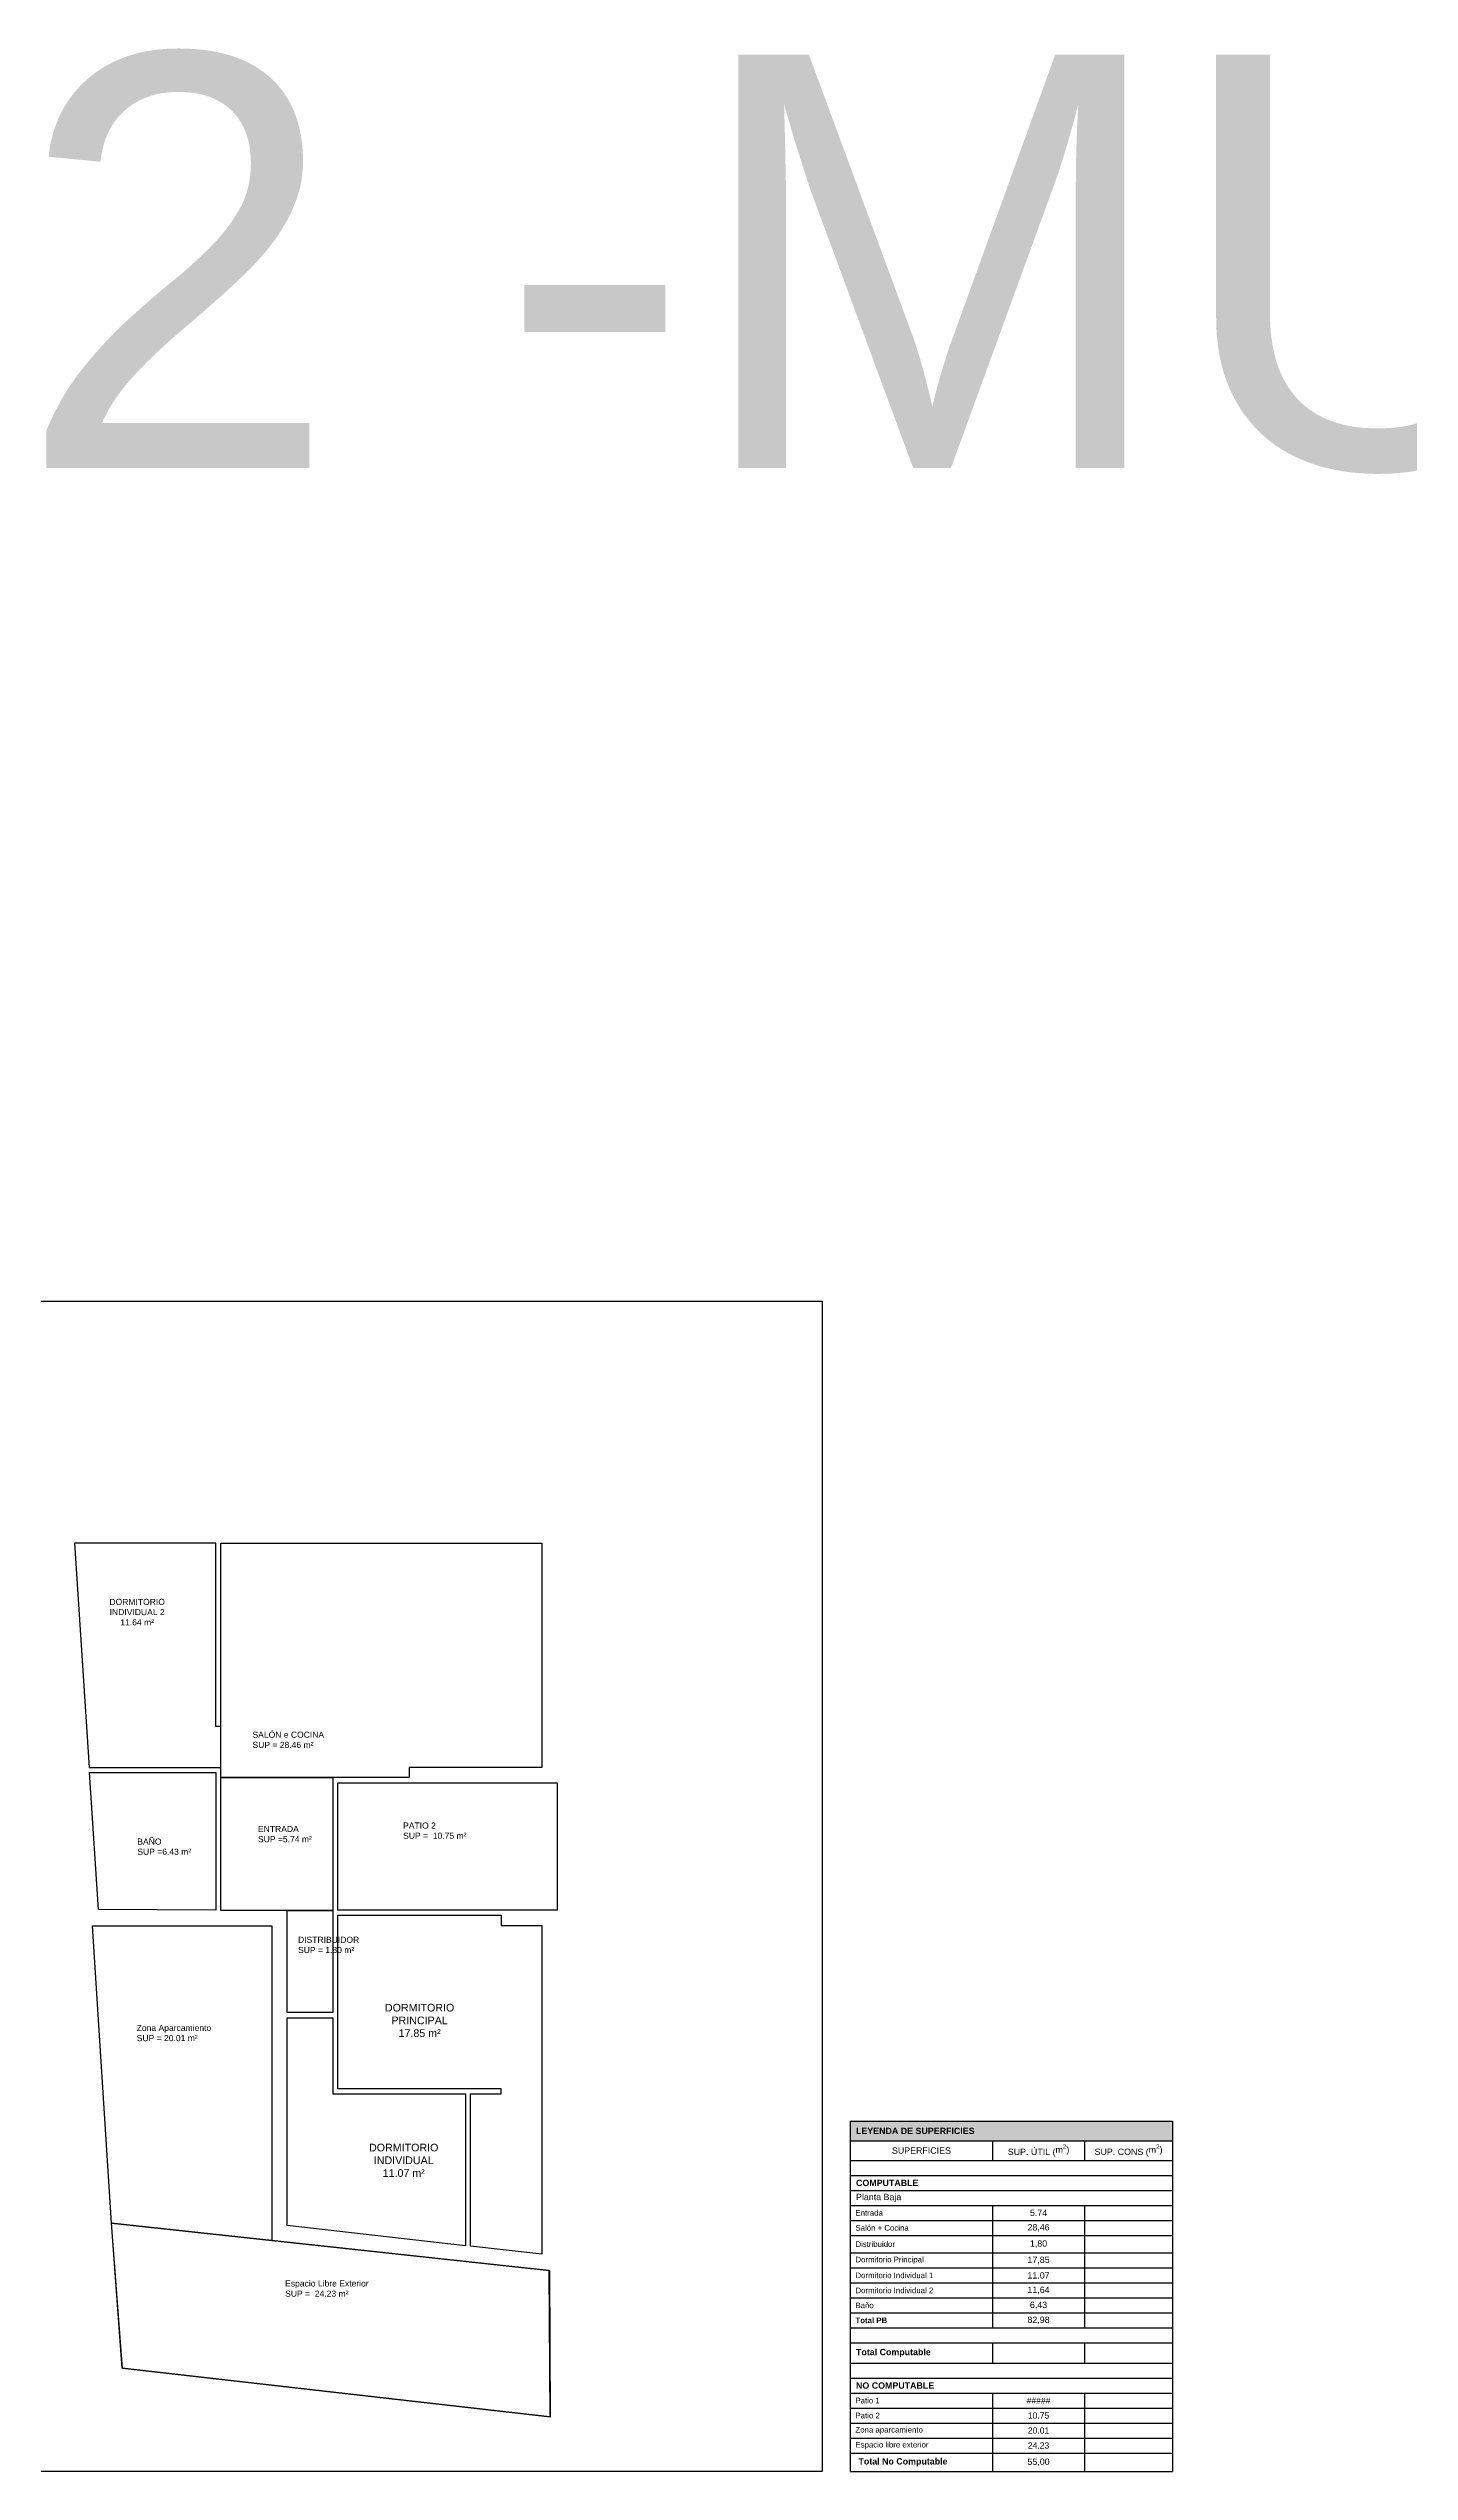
# Model space of a CAD drawing. Header units: metres. Extents: x -92 to 671, y -42 to 91.
# Drawn here: x 86.93 to 113.65, y 41.53 to 89.08 of the extents above; entities that cross this region are included whole.
import ezdxf

# ---------------------------------------------------------------- set-up
doc = ezdxf.new("R2010")
doc.units = ezdxf.units.M
doc.layers.add('01Sup. útiles', color=3, linetype='Continuous', true_color=0x00ff00, plot=False)
for name, color, linetype in [('01Texto', 4, 'Continuous'), ('01Texto 1', 220, 'Continuous'), ('01Texto 2 - útiles', 220, 'Continuous')]:
    doc.layers.add(name, color=color, linetype=linetype)
doc.styles.add('ARIAL', font='arial.ttf')
doc.styles.get("Standard").update_dxf_attribs({"font": 'arial.ttf'})

# ---------------------------------------------------------------- blocks, each defined once
blk = doc.blocks.new('*T470')
at = {"layer": '01Texto', "color": 0, "linetype": 'ByBlock', "lineweight": -2, "transparency": 16777216}
for p, q in [((0, 0), (6.327, 0)), ((0, 0), (0, -6.878)), ((6.327, 0), (6.327, -6.878)), ((0, -0.386), (6.327, -0.386)), ((2.793, -0.386), (2.793, -0.772)), ((4.597, -0.386), (4.597, -0.772)), ((0, -0.772), (6.327, -0.772)), ((0, -1.067), (6.327, -1.067)), ((0, -1.361), (6.327, -1.361)), ((0, -1.655), (6.327, -1.655)), ((2.793, -1.655), (2.793, -4.058)), ((4.597, -1.655), (4.597, -4.058)), ((0, -1.949), (6.327, -1.949)), ((0, -2.243), (6.327, -2.243)), ((0, -2.587), (6.327, -2.587)), ((0, -2.881), (6.327, -2.881)), ((0, -3.175), (6.327, -3.175)), ((0, -3.47), (6.327, -3.47)), ((0, -3.764), (6.327, -3.764)), ((0, -4.058), (6.327, -4.058)), ((0, -4.352), (6.327, -4.352)), ((0, -4.75), (6.327, -4.75)), ((2.793, -4.352), (2.793, -4.75)), ((4.597, -4.352), (4.597, -4.75)), ((0, -5.044), (6.327, -5.044)), ((0, -5.338), (6.327, -5.338)), ((0, -5.632), (6.327, -5.632)), ((2.793, -5.338), (2.793, -6.878)), ((4.597, -5.338), (4.597, -6.878)), ((0, -5.926), (6.327, -5.926)), ((0, -6.22), (6.327, -6.22)), ((0, -6.514), (6.327, -6.514)), ((0, -6.878), (6.327, -6.878))]:
    blk.add_line(p, q, dxfattribs=at)
at = {"layer": '01Texto', "color": 254, "true_color": 0xe8e8e8, "transparency": 16777216}
blk.add_solid([(0, 0), (0, -0.386), (6.327, 0), (6.327, -0.386)], dxfattribs=at)
at = {"layer": '01Texto', "color": 0, "transparency": 16777216, "style": 'ARIAL'}
for s, insert, char_height, width, attachment_point in [('{\\fArial|b1|i0|c0|p34;  \\C256;\\c0;LEYENDA DE SUPERFICIES}', (0.015, -0.193), 0.12443, 6.29812, 4), ('SUP. ÚTIL ({\\A1;m\\H0.7x;\\S2^ ;\\H1.42857x;)}', (3.695, -0.579), 0.12443, 1.77507, 5), ('SUP. CONS ({\\A1;m\\H0.7x;\\S2^ ;\\H1.42857x;)}', (5.462, -0.579), 0.12443, 1.70109, 5), ('SUPERFICIES', (1.396, -0.579), 0.12443, 2.7634, 5), ('{\\fArial|b1|i0|c0|p34;  COMPUTABLE}', (0.015, -1.214), 0.12443, 6.29812, 4), ('  Planta Baja', (0.015, -1.508), 0.12443, 6.29812, 4), ('  Entrada', (0.015, -1.802), 0.11, 2.7634, 4), ('5.74', (3.695, -1.802), 0.1244, 1.77507, 5), ('  Salón + Cocina ', (0.015, -2.096), 0.11, 2.7634, 4), ('  Distribuidor', (0.015, -2.415), 0.11, 2.7634, 4), ('28,46', (3.695, -2.096), 0.1244, 1.77507, 5), ('1,80', (3.695, -2.415), 0.1244, 1.77507, 5), ('  Dormitorio Principal ', (0.015, -2.734), 0.11, 2.7634, 4), ('17,85', (3.695, -2.734), 0.1244, 1.77507, 5), ('  Dormitorio Individual 1', (0.015, -3.028), 0.11, 2.7634, 4), ('  Dormitorio Individual 2', (0.015, -3.323), 0.11, 2.7634, 4), ('11.07', (3.695, -3.028), 0.1244, 1.77507, 5), ('11,64', (3.695, -3.323), 0.1244, 1.77507, 5), ('  Baño ', (0.015, -3.617), 0.11, 2.7634, 4), ('6,43', (3.695, -3.617), 0.1244, 1.77507, 5), ('{\\fArial|b1|i0|c0|p34;  Total PB  }', (0.015, -3.911), 0.11, 2.7634, 4), ('82,98', (3.695, -3.911), 0.1244, 1.77507, 5), ('{\\fArial|b1|i0|c0|p34;  Total Computable}', (0.015, -4.551), 0.12443, 2.7634, 4), ('{\\fArial|b1|i0|c0|p34;  NO COMPUTABLE}', (0.015, -5.191), 0.12443, 6.29812, 4), ('  Patio 1', (0.015, -5.485), 0.11, 2.7634, 4), ('  Zona aparcamiento', (0.015, -6.073), 0.11, 2.7634, 4), ('  Patio 2', (0.015, -5.779), 0.11, 2.7634, 4), ('  Espacio libre exterior', (0.015, -6.367), 0.11, 2.7634, 4), ('   {\\fArial|b1|i0|c0|p34;Total No Computable}', (0.015, -6.696), 0.12443, 2.7634, 4), ('55,00', (3.695, -6.696), 0.1244, 1.77507, 5)]:
    blk.add_mtext(s, dxfattribs=dict(at, insert=insert, char_height=char_height, width=width, attachment_point=attachment_point))
at = {"layer": '01Texto', "color": 0, "transparency": 16777216, "char_height": 0.12, "width": 1.77507, "attachment_point": 5}
for s, insert in [('#####', (3.695, -5.485)), ('20.01', (3.695, -6.073)), ('10.75', (3.695, -5.779)), ('24.23', (3.695, -6.367))]:
    blk.add_mtext(s, dxfattribs=dict(at, insert=insert))

msp = doc.modelspace()

# ---------------------------------------------------------------- linework, layer by layer
at = {"layer": '01Sup. útiles'}
for points in [[(90.212, 59.745), (87.441, 59.745), (87.729, 55.345), (90.313, 55.346), (90.313, 56.146), (90.212, 56.146), (90.212, 56.446), (90.211, 56.448)], [(90.313, 59.745), (96.612, 59.745), (96.613, 55.346), (94.01, 55.346), (94.01, 55.146), (92.511, 55.145), (90.313, 55.146)], [(90.212, 52.546), (87.911, 52.558), (87.734, 55.244), (90.212, 55.244)], [(90.312, 55.146), (92.51, 55.146), (92.51, 52.536), (90.312, 52.536)], [(92.61, 55.046), (96.912, 55.046), (96.912, 52.546), (92.61, 52.546)], [(91.612, 52.536), (92.511, 52.536), (92.511, 50.535), (91.612, 50.535)], [(92.61, 52.446), (95.812, 52.446), (95.812, 52.246), (96.612, 52.246), (96.612, 45.791), (95.212, 45.948), (95.215, 48.938), (95.812, 48.938), (95.812, 49.038), (92.61, 49.038)], [(91.313, 46.063), (88.163, 46.401), (87.789, 52.24), (91.313, 52.24)], [(95.112, 45.959), (91.613, 46.355), (91.613, 50.434), (92.511, 50.434), (92.511, 48.938), (95.112, 48.938)]]:
    msp.add_lwpolyline(points, close=True, dxfattribs=at)
for points in [[(88.163, 46.407), (96.754, 45.477), (96.77, 42.599), (88.374, 43.555), (88.163, 46.407)], [(88.163, 46.401), (96.762, 45.471), (96.778, 42.593), (88.382, 43.549), (88.163, 46.401)]]:
    msp.add_lwpolyline(points, dxfattribs=at)
at = {"layer": '01Texto 1'}
msp.add_lwpolyline([(80.864, 64.495), (102.12, 64.495), (102.12, 41.528), (80.864, 41.528)], close=True, dxfattribs=at)

# ---------------------------------------------------------------- block references
msp.add_blockref('*T470', (102.67, 48.405))

# ---------------------------------------------------------------- texts
at = {"layer": '01Texto 1', "insert": (38.465, 88.959), "char_height": 8.11242, "attachment_point": 1}
msp.add_mtext_dynamic_manual_height_columns('{\\C6;\\c16711935;OPCION 2 -MUEBLE ZONA DIA -10}', width=220.70624, gutter_width=202.81, heights=[0], dxfattribs=at)
at = {"layer": '01Texto 2 - útiles', "insert": (87.9, 58.654), "char_height": 0.12, "attachment_point": 1}
msp.add_mtext_dynamic_manual_height_columns('\\pxqc;DORMITORIO INDIVIDUAL 2  \\P11.64 m²', width=1.53847, gutter_width=1, heights=[0], dxfattribs=at)
at = {"layer": '01Texto 2 - útiles', "char_height": 0.12, "width": 1.93918, "attachment_point": 1}
for s, insert in [('SALÓN e COCINA \\PSUP = 28.46 m²', (90.933, 56.048)), ('PATIO 2 \\PSUP =  10.75 m²', (93.89, 54.265)), ('BAÑO \\PSUP =6.43 m²', (88.672, 53.951)), ('ENTRADA\\PSUP =5.74 m²', (91.041, 54.198)), ('Zona Aparcamiento \\PSUP = 20.01 m²', (88.66, 50.294)), ('Espacio Libre Exterior  \\PSUP =  24.23 m²', (91.574, 45.279))]:
    msp.add_mtext(s, dxfattribs=dict(at, insert=insert))
at = {"layer": '01Texto 2 - útiles', "insert": (91.827, 52.023), "char_height": 0.12, "width": 1.93918, "attachment_point": 1, "rotation": 0.0002}
msp.add_mtext('DISTRIBUIDOR\\PSUP = 1.80 m²', dxfattribs=at)
at = {"layer": '01Texto 2 - útiles', "linetype": 'ByBlock', "char_height": 0.15, "attachment_point": 1}
for s, insert in [('\\pxqc;DORMITORIO PRINCIPAL \\P17.85 m²', (93.574, 50.706)), ('\\pxqc;DORMITORIO INDIVIDUAL \\P11.07 m²', (93.262, 47.961))]:
    msp.add_mtext_dynamic_manual_height_columns(s, width=1.28074, gutter_width=1, heights=[0], dxfattribs=dict(at, insert=insert))

doc.saveas('drawing.dxf')
